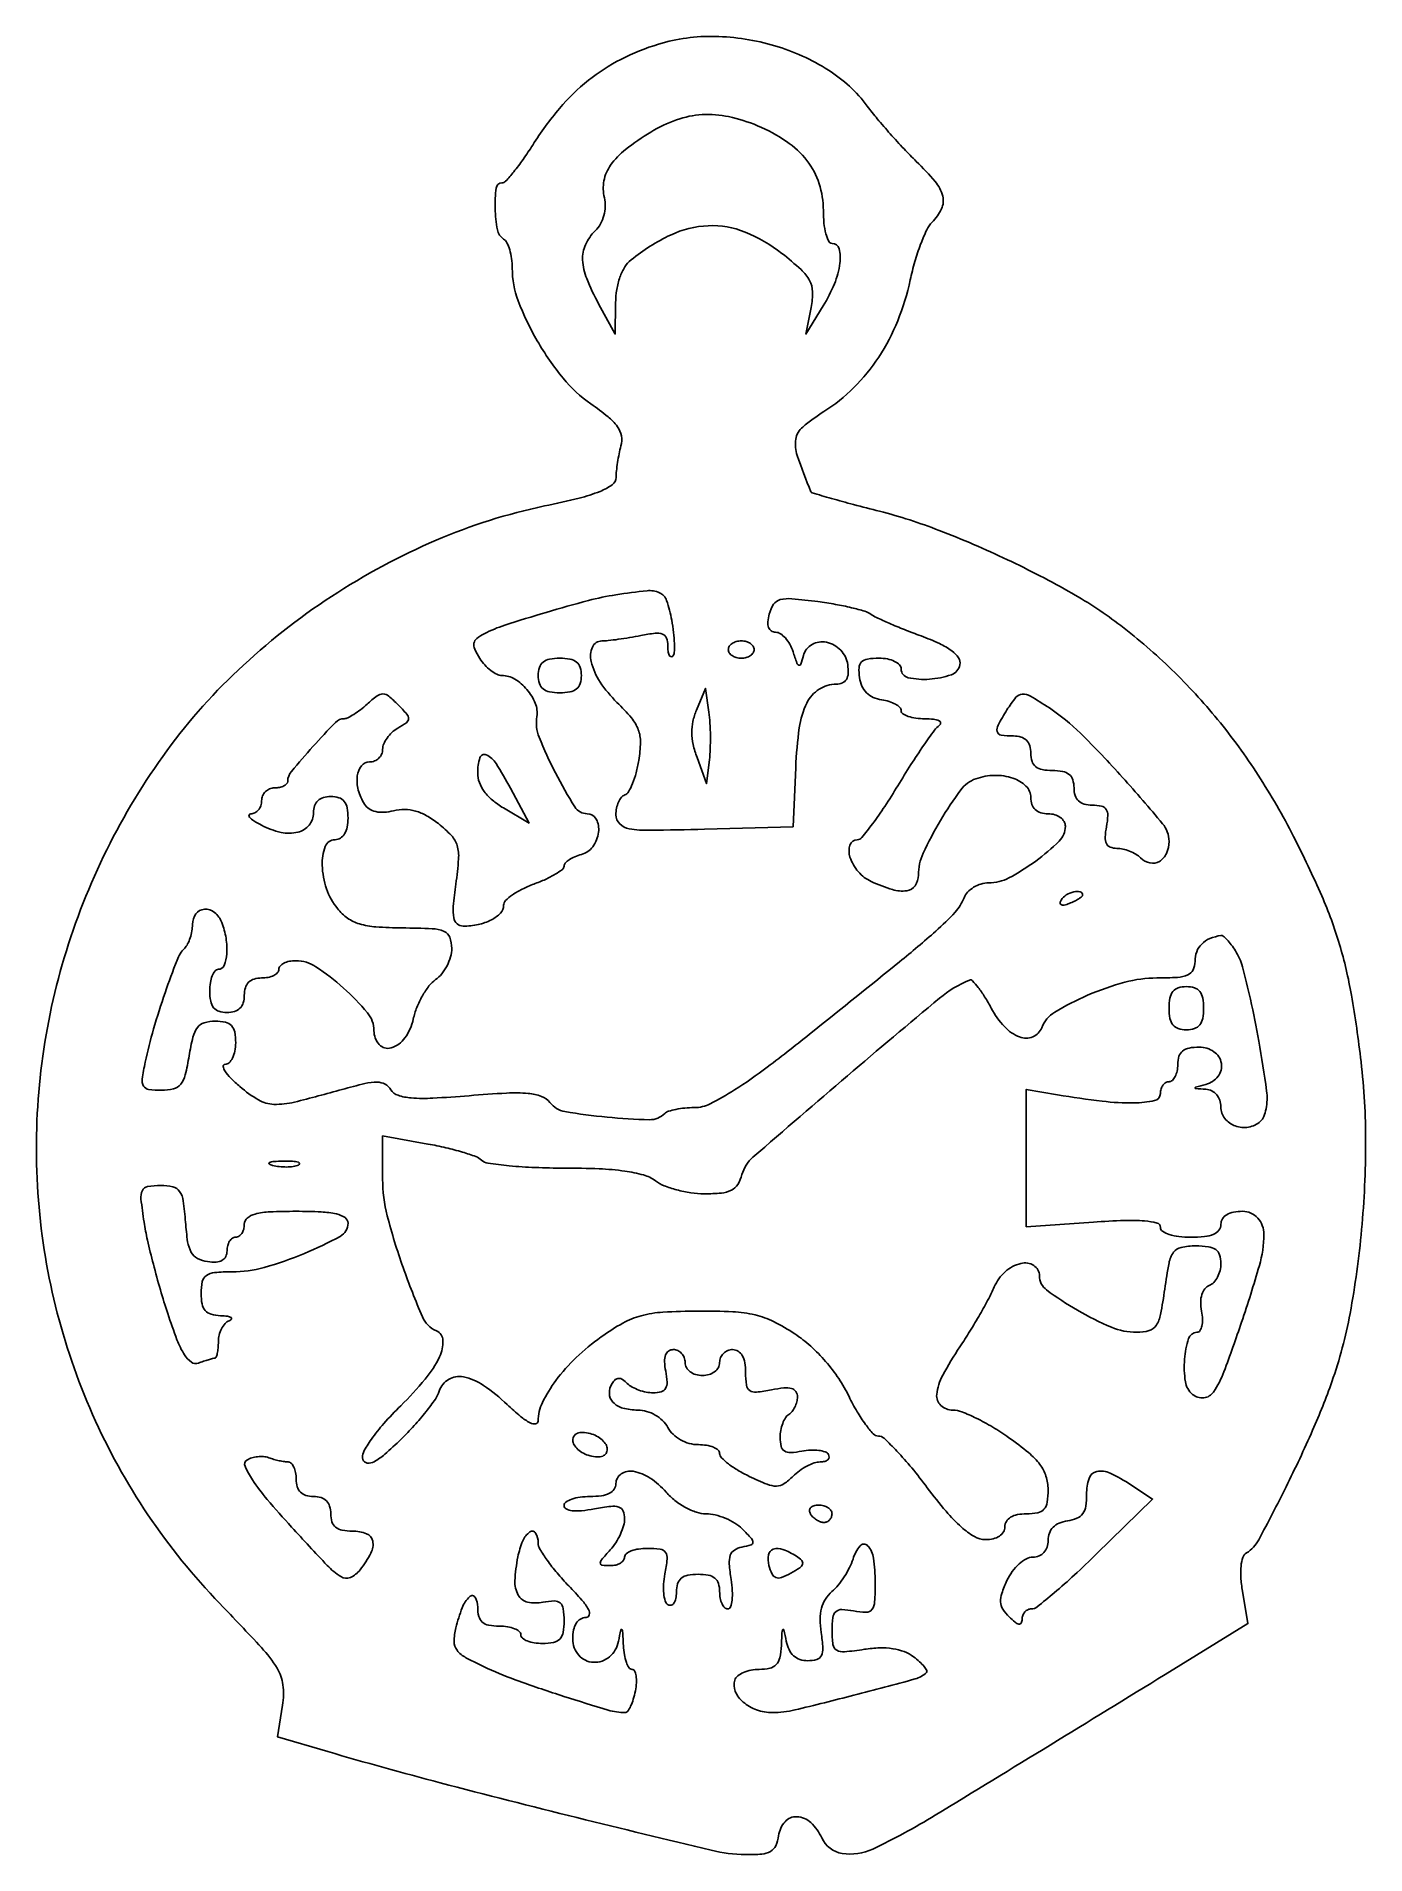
# Model space of a CAD drawing. Extents: x 0 to 154, y 1 to 211.
import ezdxf

# ---------------------------------------------------------------- set-up
doc = ezdxf.new("R2010")
doc.units = 0

msp = doc.modelspace()

# ---------------------------------------------------------------- linework, layer by layer
for points in [[(71.941601, 210.051773, 0.04399), (67.568269, 208.292152, 0.051268), (63.805636, 205.864992, 0.048741), (60.469751, 202.612427, 0.034252), (57.369461, 198.37955, -0.012186), (56.250674, 196.701561, -0.017835), (55.179186, 195.286493, -0.013406), (54.239198, 194.194143, -0.211422), (53.800587, 194, 0.380183), (53.123974, 193.398602, 0.037077), (53.020749, 191.024396, 0.036925), (53.279348, 188.558449, 0.21286), (54, 187.5, -0.14066), (54.385149, 187.076268, -0.042324), (54.70625, 186.257276, -0.03871), (54.926301, 185.233268, -0.033586), (55, 184.137327, 0.09098), (55.697725, 180.334561, 0.040583), (57.892976, 175.720051, 0.040326), (60.890335, 171.392644, 0.069713), (64.101738, 168.429495, -0.019014), (66.080983, 166.943408, -0.066986), (67.169195, 165.786861, -0.109207), (67.626186, 164.716853, -0.112588), (67.582284, 163.566439, 0.015523), (67.368719, 162.659765, 0.011396), (67.186322, 161.64298, 0.011538), (67.057748, 160.671874, 0.024984), (67.013655, 159.920302, -0.23999), (66.574694, 159.07655, -0.059895), (65.16849, 158.307674, -0.034477), (62.735841, 157.523627, -0.009105), (58.75, 156.612821, 0.0497), (46.187079, 152.647185, 0.043877), (34.084331, 146.148443, 0.043781), (23.274779, 137.619953, 0.04892), (14.552517, 127.6258, 0.085235), (2.926334, 103.540961, 0.086988), (0.112956, 77.131654, 0.08758), (6.445828, 51.489176, 0.087944), (21.169917, 29.606112, -0.005089), (25.986715, 24.513079, -0.048726), (27.793453, 22.136318, -0.108401), (28.464848, 20.217851, -0.068889), (28.424749, 17.841993), (27.855289, 14.183986), (33.677644, 12.482688, 0.006789), (46.664342, 8.878616, 0.00384), (62.491781, 4.846508, 0.001776), (78.031176, 1.073131, 0.053944), (82, 0.566845, 0.024414), (83.863309, 0.622241, 0.110627), (84.895567, 0.940309, 0.160076), (85.490055, 1.599169, 0.068996), (85.819551, 2.75, -0.145529), (86.562209, 4.368862, -0.229305), (87.943107, 4.954068, -0.178291), (89.552102, 4.268389, -0.097191), (90.818046, 2.5, 0.250115), (93.166061, 0.703531, 0.152947), (96.704822, 1.204459, 0.025837), (103.943416, 5.119773, 0.00095), (130.531887, 21.398874), (140.125491, 27.297749), (139.492186, 31.046249, -0.024423), (139.301937, 32.643778, -0.043464), (139.324674, 33.967182, -0.055671), (139.539664, 34.950369, -0.174416), (139.954338, 35.47178, 0.132854), (141.371172, 36.983346, 0.006511), (144.538273, 43.128515, 0.01156), (147.612343, 49.66273, 0.01966), (149.836775, 55.275918, 0.038867), (151.94427, 63.188914, 0.022938), (153.278026, 72.882757, 0.022491), (153.743346, 83.016302, 0.029069), (153.211062, 92.310193, 0.014012), (152.097525, 100.024666, 0.029909), (150.718133, 105.884823, 0.030333), (148.662772, 111.487228, 0.014827), (145.407488, 118.367491, 0.02572), (141.313657, 125.467962, 0.028003), (136.617586, 131.903009, 0.028511), (131.316362, 137.66907, 0.028855), (125.413796, 142.770012, 0.034813), (119.766807, 146.513346, 0.018298), (112.290009, 150.398195, 0.018234), (104.415941, 153.784427, 0.02983), (97.500645, 155.999835, -0.002486), (94.48822, 156.786264, -0.004024), (91.934933, 157.488467, -0.00081), (89.70174, 158.125923, -0.229784), (89.560915, 158.252304, -0.012874), (87.97017, 162.453903, -0.124793), (87.804301, 164.336532, -0.180265), (88.607957, 165.74955, -0.033481), (91.063862, 167.540314, 0.055667), (94.527716, 170.308988, 0.051256), (97.404655, 173.846067, 0.049152), (99.601065, 178.042511, 0.043404), (101.04735, 182.764558, -0.018292), (101.581772, 184.883692, -0.019911), (102.256981, 186.898018, -0.019828), (102.968147, 188.566577, -0.085922), (103.585986, 189.443129, 0.087614), (104.672595, 190.995789, 0.174399), (104.806473, 192.470894, 0.111716), (103.936724, 194.152494, 0.025952), (101.75, 196.491675, -0.01191), (100.329731, 197.927939, -0.007605), (98.744928, 199.660906, -0.00764), (97.242384, 201.408016, -0.014101), (96.083799, 202.880054, 0.092863), (91.578342, 207.052143, 0.068368), (85.367742, 209.865069, 0.066759), (78.467205, 210.946402, 0.079348)], [(83.390496, 200.6102, -0.05064), (86.717651, 198.805624, -0.078243), (89.096419, 196.570238, -0.086804), (90.511287, 193.899151, -0.078649), (91, 190.811439, 0.024783), (91.07244, 189.350836, 0.039389), (91.29375, 188.11961, 0.046813), (91.61341, 187.244287, 0.289476), (92, 187, -0.33977), (92.815516, 186.373497, -0.100232), (92.917824, 184.694766, -0.062211), (92.275892, 182.312312, -0.040825), (90.989612, 179.77417), (88.979224, 176.5), (89.583012, 179.591997, 0.051234), (89.746857, 181.398139, 0.121664), (89.410072, 182.695161, 0.084707), (88.414904, 183.963752, 0.016686), (86.199495, 185.841997, 0.072317), (81.937394, 188.313365, 0.106366), (77.684664, 189.039663, 0.100254), (73.326893, 187.961118, 0.05857), (68.75, 185.095012, 0.086975), (68.03026, 184.275727, 0.050836), (67.465358, 183.093364, 0.045437), (67.094917, 181.662387, 0.037728), (66.958084, 180.095012), (66.916169, 176.5), (65, 180, -0.028649), (63.61298, 182.918737, -0.085004), (63.137972, 185.075921, -0.11905), (63.476022, 186.835153, -0.089883), (64.600989, 188.458132, 0.068164), (65.210636, 189.261281, 0.060793), (65.610787, 190.229995, 0.060625), (65.766987, 191.269224, 0.066995), (65.65979, 192.27956, -0.107839), (65.611393, 194.24285, -0.106519), (66.383867, 196.057567, -0.07431), (68.118411, 197.871514, -0.028), (71.017684, 199.869681, -0.05199), (74.025271, 201.298723, -0.07009), (76.974958, 201.895825, -0.068119), (80.039013, 201.661743, -0.045908)], [(73.453192, 143.397816, -0.016722), (73.670849, 141.976957, -0.02297), (73.76464, 140.687957, -0.020762), (73.74917, 139.643758, -0.184312), (73.564483, 139.23115, -0.293759), (73.352742, 139.185142, -0.198078), (73.165817, 139.358786, -0.078065), (73.038898, 139.80808, -0.029883), (73, 140.458333, 0.086843), (72.846229, 141.336997, 0.220206), (72.401163, 141.786899, 0.119521), (71.540008, 141.890209, 0.019722), (69.875, 141.625, -0.007508), (68.577733, 141.385745, -0.00734), (67.264062, 141.183594, -0.007261), (66.106076, 141.039869, -0.027247), (65.375, 141, 0.297618), (64.274118, 140.281033, 0.164951), (64.129457, 138.617852, 0.086326), (65.168243, 136.243564, 0.053078), (67.117649, 133.884995, -0.023842), (68.794743, 132.081452, -0.08561), (69.587471, 130.730364, -0.095972), (69.83473, 129.276403, -0.034505), (69.641225, 127.176557, -0.02399), (69.338841, 125.74979, -0.031838), (68.920986, 124.490864, -0.033092), (68.456826, 123.530684, -0.185225), (68.023576, 123.174525, 0.144015), (67.631473, 122.901751, 0.06435), (67.300676, 122.360261, 0.056023), (67.075892, 121.653539, 0.049044), (67, 120.881684, 0.197053), (67.431745, 119.828716, 0.159165), (68.526486, 119.263125, 0.04369), (70.936586, 119.084774, 0.003585), (77.25, 119.215017), (87.5, 119.5), (87.798422, 126.36985, -0.023782), (88.21522, 130.939105, -0.079038), (89.093159, 133.815208, -0.136017), (90.503545, 135.409102, -0.145011), (92.498122, 136, 0.099888), (93.206748, 136.142992, 0.161774), (93.665002, 136.5441, 0.122521), (93.869161, 137.2353, 0.046146), (93.819551, 138.25, 0.155997), (93.006924, 139.929779, 0.152978), (91.364173, 140.842454, 0.179487), (89.684563, 140.585723, 0.204069), (88.690581, 139.308467, -0.015269), (88.392421, 138.30654, -0.423755), (88.169948, 138.199241, -0.223117), (87.931489, 138.440524, -0.007427), (87.489366, 139.75, 0.04865), (87.117336, 140.610706, 0.056184), (86.600146, 141.339063, 0.064816), (86.023659, 141.836215, 0.146584), (85.476988, 142, -0.148933), (84.978245, 142.151929, -0.162109), (84.669054, 142.551977, -0.105479), (84.58512, 143.212553, -0.043022), (84.738901, 144.109558, -0.08443), (85.248291, 145.237359, -0.184157), (86.012088, 145.775594, -0.085501), (87.363178, 145.882611, -0.010085), (90.370284, 145.545268, -0.011142), (92.390358, 145.231345, -0.013698), (94.258929, 144.84508, -0.012146), (95.799419, 144.442641, -0.090346), (96.475002, 144.107905, 0.05065), (97.132998, 143.714367, 0.006748), (98.609924, 143.047173, 0.007753), (100.389186, 142.304747, 0.006444), (102.303464, 141.56907, -0.019146), (104.441968, 140.68425, -0.051558), (105.856613, 139.84849, -0.083181), (106.637998, 139.039707, -0.201492), (106.803464, 138.242019, -0.266882), (105.806169, 137.09279, -0.06566), (103.26103, 136.568052, -0.07191), (100.810528, 136.743268, -0.352584), (99.999927, 137.75, 0.195402), (99.805953, 138.227473, 0.086767), (99.245173, 138.632812, 0.066646), (98.413918, 138.907984, 0.046679), (97.430449, 139, 0.03591), (96.106925, 138.904822, 0.161847), (95.423078, 138.56218, 0.18449), (95.130915, 137.908861, 0.049221), (95.180449, 136.75, 0.071286), (95.465132, 135.772547, 0.090158), (96, 135, 0.090158), (96.772547, 134.465132, 0.071286), (97.75, 134.180449, -0.038382), (98.611357, 133.989816, -0.053191), (99.339062, 133.681447, -0.065793), (99.839234, 133.310216, -0.202946), (100, 132.930449, 0.251713), (100.192701, 132.571923, 0.063383), (100.807812, 132.268821, 0.049364), (101.69656, 132.058293, 0.032106), (102.75, 131.984687, -0.024958), (103.739352, 131.929747, -0.078292), (104.380495, 131.758058, -0.264956), (104.563233, 131.509977, -0.277312), (104.438919, 131.234687, 0.083724), (103.84889, 130.6595, 0.006701), (102.584642, 128.879877, 0.008912), (101.134535, 126.697371, 0.006719), (99.616515, 124.25, -0.010176), (98.107944, 121.854995, -0.015299), (96.6876, 119.835938, -0.010096), (95.442801, 118.244681, -0.225396), (94.927596, 118, 0.323673), (94.077751, 117.385475, 0.161788), (94.080719, 115.988803, 0.096952), (95.045611, 114.288711, 0.108865), (96.547053, 113.160515, 0.03124), (98.985678, 112.228479, 0.109692), (100.650585, 112.088139, 0.210191), (101.618003, 112.679627, 0.1531), (102, 113.897926, -0.108329), (102.553529, 116.422803, -0.026327), (104.55242, 120.22258, -0.024387), (106.901927, 123.764642, -0.150875), (108.637057, 125.048077, -0.078842), (110.816584, 125.444711, -0.087867), (112.926633, 125.120127, -0.110581), (114.444336, 124.193406, -0.203321), (115, 122.883423, 0.082069), (115.13264, 122.080766, 0.122575), (115.515474, 121.485428, 0.117655), (116.146191, 121.123335, 0.071854), (117, 121, -0.070768), (117.764338, 120.891275, -0.086318), (118.4125, 120.574324, -0.100248), (118.845836, 120.103493, -0.136876), (119, 119.550891, -0.201347), (118.284132, 117.845263, -0.035069), (115.570009, 115.531553, -0.037448), (112.464121, 113.580176, -0.122126), (110.124224, 113, 0.072526), (109.238595, 112.870859, 0.063962), (108.384841, 112.492311, 0.066863), (107.690658, 111.932532, 0.098375), (107.274019, 111.271698, -0.094921), (106.242254, 109.610112, -0.025396), (104.009565, 107.42313, -0.010994), (99.81378, 103.87263, -0.001136), (89.728621, 95.75, -0.006941), (84.514976, 91.688003, -0.019532), (80.723466, 89.044074, -0.025782), (77.901234, 87.434462, -0.117224), (76.073577, 87, 0.022774), (74.974543, 86.949916, 0.02639), (73.938066, 86.799786, 0.026841), (73.087351, 86.582306, 0.120946), (72.651754, 86.31842, -0.204632), (70.872113, 85.604085, -0.018371), (65.964607, 85.892602, -0.018929), (61.096311, 86.545496, -0.18822), (59.365599, 87.590613, 0.143223), (58.391525, 88.302067, 0.06558), (56.839958, 88.641457, 0.034618), (54.354264, 88.679163, 0.007291), (50.01848, 88.381164, -0.007336), (45.804278, 88.091901, -0.032443), (43.318837, 88.119245, -0.059278), (41.784143, 88.421216, -0.177975), (40.956773, 89.069943, 0.128642), (40.286068, 89.709133, 0.12587), (39.382633, 89.944677, 0.059379), (37.952166, 89.780892, 0.010218), (35.303892, 89.09605, -0.007048), (29.807787, 87.637523, -0.068448), (27.418258, 87.376952, -0.126308), (25.647137, 87.884999, -0.044937), (23.488213, 89.427739, -0.019456), (22.425608, 90.41601, -0.047093), (21.744975, 91.243032, -0.117633), (21.547088, 91.76829, -0.451357), (21.75, 91.998779, 0.190983), (22.22736, 92.188557, 0.088108), (22.632812, 92.734016, 0.06798), (22.907881, 93.543139, 0.048025), (23, 94.5, 0.045191), (22.886785, 95.750081, 0.14565), (22.512781, 96.486531, 0.152779), (21.809761, 96.878306, 0.051345), (20.627808, 97, 0.073391), (19.368355, 96.814133, 0.159422), (18.575691, 96.26104, 0.101719), (18.050899, 95.153929, 0.020338), (17.615991, 93, -0.019871), (17.171044, 90.785691, -0.109892), (16.638124, 89.701741, -0.16453), (15.807174, 89.17052, -0.060743), (14.408727, 89, -0.034251), (12.932133, 89.101267, -0.231837), (12.341831, 89.498712, -0.168059), (12.187834, 90.30122, -0.016859), (12.536681, 92.25, -0.017518), (13.503445, 96.102318, -0.012948), (14.830693, 100.291758, -0.009577), (16.211372, 104.052517, -0.097448), (17.097849, 105.45, 0.073913), (17.443928, 105.943048, 0.036882), (17.734993, 106.649688, 0.0356), (17.933562, 107.441126, 0.043691), (18, 108.2, -0.159523), (18.397117, 109.413025, -0.221995), (19.384746, 109.954019, -0.190654), (20.5611, 109.573876, -0.129477), (21.393011, 108.418213, -0.051376), (21.884483, 106.598197, -0.05844), (21.964493, 104.794843, -0.07573), (21.658359, 103.448498, -0.308253), (21, 103, 0.226478), (20.617064, 102.817169, 0.074992), (20.29375, 102.265625, 0.057076), (20.073116, 101.457356, 0.038131), (20, 100.5, 0.044917), (20.106468, 99.317234, 0.124434), (20.45, 98.5625, 0.149477), (21.064742, 98.142566, 0.07578), (22, 98, 0.072254), (22.873159, 98.126841, 0.124864), (23.5, 98.5, 0.124864), (23.873159, 99.126841, 0.072254), (24, 100, -0.072254), (24.126841, 100.873159, -0.124864), (24.5, 101.5, -0.124864), (25.126841, 101.873159, -0.072254), (26, 102, 0.048028), (26.765418, 102.073693, 0.068025), (27.4125, 102.29375, 0.088204), (27.848523, 102.618118, 0.191087), (28, 103, -0.188345), (28.149119, 103.381825, -0.089094), (28.577279, 103.70625, -0.068912), (29.213144, 103.926254, -0.048912), (29.965204, 104, -0.14741), (32.289058, 103.299664, -0.03644), (35.473528, 100.836997, -0.03553), (38.245766, 97.970304, -0.176195), (39, 95.896408, 0.184196), (39.609352, 94.298444, 0.290542), (40.975187, 93.910621, 0.167933), (42.589792, 95.067237, 0.10039), (43.554899, 97.249955, -0.040588), (43.965526, 98.590041, -0.034173), (44.607061, 99.929093, -0.035537), (45.367641, 101.074559, -0.075792), (46.134355, 101.806659, 0.071596), (46.848356, 102.477121, 0.049503), (47.451967, 103.408631, 0.049374), (47.862397, 104.444116, 0.069788), (48, 105.425171, 0.086674), (47.775403, 106.711088, 0.211455), (47.125217, 107.391615, 0.087342), (45.734353, 107.698526, 0.008489), (42.274055, 107.788386, -0.015388), (39.232486, 107.909382, -0.055051), (37.320996, 108.258252, -0.081697), (35.952812, 108.925158, -0.068496), (34.774055, 110.030703, -0.088231), (33.513382, 112.313052, -0.0737), (33.012914, 115.039956, -0.097548), (33.363128, 117.208622, -0.313782), (34.5, 118, 0.140575), (35.11998, 118.177821, 0.118484), (35.6, 118.666667, 0.088208), (35.90137, 119.456621, 0.04716), (36, 120.5, 0.044917), (35.893532, 121.682766, 0.124434), (35.55, 122.4375, 0.149477), (34.935258, 122.857434, 0.07578), (34, 123, 0.071854), (33.146201, 122.876666, 0.117651), (32.515482, 122.514579, 0.122573), (32.132643, 121.919256, 0.082074), (32, 121.116631, -0.171421), (31.49485, 119.686511, -0.165366), (30.195939, 118.865003, -0.115174), (28.244279, 118.851648, -0.06418), (26, 119.6726, -0.019054), (25.117209, 120.174501, -0.06378), (24.601562, 120.593584, -0.285586), (24.549679, 120.843631, -0.311319), (24.75, 120.985258, 0.118774), (25.226807, 121.10611, 0.099373), (25.632812, 121.436295, 0.09116), (25.905509, 121.925974, 0.081756), (26, 122.5, -0.099038), (26.114514, 123.072457, -0.097945), (26.440625, 123.559375, -0.097945), (26.927543, 123.885486, -0.099038), (27.5, 124, 0.047956), (28.075219, 124.055297, 0.067037), (28.564067, 124.220313, 0.086143), (28.896705, 124.463499, 0.188785), (29.015973, 124.75, -0.169843), (29.445888, 125.899937, -0.009871), (31.938969, 128.777176, -0.008973), (34.557299, 131.578355, -0.203017), (35.552947, 132, 0.119388), (35.971434, 132.101369, 0.022669), (36.656918, 132.494428, 0.023037), (37.432424, 133.038789, 0.01937), (38.202387, 133.683158, -0.023165), (39.361413, 134.638269, -0.16619), (40.041348, 134.858736, -0.170769), (40.704101, 134.613733, -0.024773), (41.781128, 133.626541, -0.015574), (42.798435, 132.530611, -0.184154), (42.995542, 131.995355, -0.238294), (42.759114, 131.54039, -0.026888), (41.75, 130.893693, 0.056734), (41.080654, 130.406172, 0.05165), (40.514062, 129.766307, 0.055047), (40.127805, 129.07827, 0.10073), (40, 128.45031, -0.102534), (39.885305, 127.896887, -0.098701), (39.559375, 127.426029, -0.097084), (39.072534, 127.110536, -0.095649), (38.5, 127, 0.228911), (37.556533, 126.544174, 0.13839), (37.068459, 125.375549, 0.097064), (37.187358, 123.748027, 0.074665), (37.907979, 122.114653, 0.107293), (38.447359, 121.567583, 0.089281), (39.201053, 121.248376, 0.07314), (40.152695, 121.175424, 0.044127), (41.272067, 121.353436, -0.064514), (42.552562, 121.504015, -0.067437), (43.809098, 121.318652, -0.059741), (45.092252, 120.775426, -0.036692), (46.45507, 119.856682, -0.037006), (47.960808, 118.480439, -0.119074), (48.629783, 117.310124, -0.089404), (48.78985, 115.775471, -0.015569), (48.481831, 112.867898, 0.010828), (48.183196, 110.283038, 0.066285), (48.235449, 108.944155, 0.171341), (48.614691, 108.267386, 0.182135), (49.324375, 108, 0.052333), (51.068261, 108.183026, 0.066629), (52.590574, 108.725298, 0.083328), (53.640272, 109.509351, 0.193095), (54, 110.4061, -0.199936), (54.225893, 110.948431, -0.042338), (55.028125, 111.619812, -0.038151), (56.159823, 112.291959, -0.028183), (57.5, 112.86384, 0.019357), (58.840822, 113.40824, 0.028185), (59.971875, 113.998157, 0.027278), (60.805891, 114.558571, 0.235358), (61, 114.948097, -0.190748), (61.138975, 115.299132, -0.056557), (61.5875, 115.679896, -0.047803), (62.234398, 116.029397, -0.036024), (63, 116.289749, 0.174512), (64.306785, 117.186306, 0.120865), (64.983462, 118.864062, 0.158308), (64.723258, 120.369021, 0.278261), (63.677255, 121, -0.258644), (62.247835, 121.792434, -0.020152), (60.006204, 125.724778, -0.024352), (58.11585, 129.856267, -0.135465), (57.847918, 132.257329, 0.137684), (57.671026, 133.782235, 0.079148), (56.701626, 135.373708, 0.079198), (55.286553, 136.584269, 0.138271), (53.811975, 137, -0.115492), (53.21377, 137.140044, -0.04898), (52.510601, 137.578755, -0.044954), (51.819913, 138.216469, -0.044319), (51.250664, 138.970231, -0.031046), (50.661896, 140.057832, -0.153761), (50.573481, 140.739583, -0.184052), (50.896794, 141.278718, -0.048277), (51.760117, 141.832199, -0.040061), (54.141564, 142.820971, -0.006487), (58.935165, 144.306352, -0.007321), (63.818183, 145.672858, -0.025977), (67, 146.338688, -0.012414), (70.600237, 146.807601, -0.133864), (72.036643, 146.573647, -0.206318), (72.85487, 145.670793, -0.03599)], [(83, 140, -0.148195), (82.884432, 139.618646, -0.098894), (82.559375, 139.29375, -0.082425), (82.073457, 139.074694, -0.064853), (81.5, 139, -0.064853), (80.926543, 139.074694, -0.082425), (80.440625, 139.29375, -0.098894), (80.115568, 139.618646, -0.148195), (80, 140, -0.148195), (80.115568, 140.381354, -0.098894), (80.440625, 140.70625, -0.082425), (80.926543, 140.925306, -0.064853), (81.5, 141, -0.064853), (82.073457, 140.925306, -0.082425), (82.559375, 140.70625, -0.098894), (82.884432, 140.381354, -0.148195)], [(58, 137, 0.07578), (58.142566, 136.064742, 0.149477), (58.5625, 135.45, 0.124434), (59.317234, 135.106468, 0.044917), (60.5, 135, 0.044917), (61.682766, 135.106468, 0.124434), (62.4375, 135.45, 0.149477), (62.857434, 136.064742, 0.07578), (63, 137, 0.07578), (62.857434, 137.935258, 0.149477), (62.4375, 138.55, 0.124434), (61.682766, 138.893532, 0.044917), (60.5, 139, 0.044917), (59.317234, 138.893532, 0.124434), (58.5625, 138.55, 0.149477), (58.142566, 137.935258, 0.07578)], [(77.812496, 127.25), (77.492148, 124.5), (76.383438, 127.505182, -0.034041), (75.937641, 129.024624, -0.051731), (75.781292, 130.390626, -0.055353), (75.911615, 131.689519, -0.047017), (76.325176, 133.005182), (77.375626, 135.5), (77.754235, 132.75, -0.019789), (77.876382, 131.49786, -0.01177), (77.927526, 130, -0.011771), (77.908128, 128.502099, -0.019872)], [(117.147647, 133.240565, -0.04929), (120.747976, 130.319816, -0.01487), (125.612238, 125.212195, -0.009115), (130.248098, 119.851671, -0.174357), (130.992704, 117.809017, -0.10462), (130.702931, 116.409494, -0.158331), (129.883319, 115.487541, -0.186109), (128.784163, 115.307867, -0.145878), (127.712868, 115.887132, 0.061962), (127.165487, 116.313391, 0.039112), (126.43889, 116.673095, 0.038843), (125.65629, 116.918488, 0.056612), (124.938672, 117, -0.095464), (124.187062, 117.144823, -0.189205), (123.751645, 117.554289, -0.125204), (123.606893, 118.294948, -0.033206), (123.755249, 119.5, 0.033077), (123.915872, 120.801932, 0.160567), (123.725839, 121.51116, 0.196814), (123.179934, 121.886179, 0.053367), (122.116577, 122, -0.064034), (121.172221, 122.12144, -0.125985), (120.514572, 122.48623, -0.131465), (120.130401, 123.109637, -0.07284), (120, 124, 0.07578), (119.857434, 124.935258, 0.149477), (119.4375, 125.55, 0.124434), (118.682766, 125.893532, 0.044917), (117.5, 126, -0.044917), (116.317234, 126.106468, -0.124434), (115.5625, 126.45, -0.149477), (115.142566, 127.064742, -0.07578), (115, 128, 0.072254), (114.873159, 128.873159, 0.124864), (114.5, 129.5, 0.124864), (113.873159, 129.873159, 0.072254), (113, 130, -0.035187), (111.569874, 130.100769, -0.30475), (111.118692, 130.506419, -0.188557), (111.213284, 131.253965, -0.014912), (112.240547, 133.013569, -0.029085), (113.27484, 134.473424, -0.215761), (114.015164, 134.850632, -0.146726), (114.95261, 134.616102, -0.011635)], [(54.784881, 123.960947), (56.940807, 119.921894), (53.970404, 121.676554, -0.040834), (52.701128, 122.573509, -0.060043), (51.767103, 123.568018, -0.069719), (51.195706, 124.62677, -0.089155), (51, 125.715608, -0.072288), (51.25723, 127.485504, -0.457487), (51.985986, 127.814468, -0.144268), (53.124734, 126.814373, -0.018321)], [(121, 111.606989, -0.2252), (120.911231, 111.419896, -0.029412), (120.544118, 111.154486, -0.029555), (120.042538, 110.875192, -0.020646), (119.448062, 110.618443, -0.036408), (118.868281, 110.443138, -0.155351), (118.512472, 110.474315, -0.32948), (118.393111, 110.674071, -0.1144), (118.507079, 111.011454, -0.115814), (119.098109, 111.603931, -0.080554), (119.973761, 111.969265, -0.115534), (120.708846, 111.972535, -0.349578)], [(138.682089, 105.137448, -0.072961), (139.486107, 103.300555, -0.012036), (140.419141, 99.534336, -0.011933), (141.372337, 94.706074, -0.007211), (142.281807, 88.947056, -0.042357), (142.342231, 87.898127, -0.042758), (142.224561, 86.8574, -0.046352), (141.96007, 85.973291, -0.112924), (141.573659, 85.418321, -0.140421), (140.207445, 84.743705, -0.132477), (138.657363, 84.87387, -0.141582), (137.454719, 85.747959, -0.166774), (137, 87.073324, 0.081302), (136.873323, 87.847233, 0.096268), (136.507873, 88.49081, 0.100994), (135.944561, 88.929002, 0.098723), (135.25, 89.116001, -0.002113), (134.076061, 89.198801, -0.392517), (134, 89.280763, -0.339035), (134.073823, 89.377121, -0.001923), (135.25, 89.689326, 0.164249), (136.672418, 90.623695, 0.212166), (137.048501, 92.122347, 0.200436), (136.187997, 93.471105, 0.152996), (134.5, 94, 0.044917), (133.317234, 93.893532, 0.124434), (132.5625, 93.55, 0.149477), (132.142566, 92.935258, 0.07578), (132, 92, -0.048028), (131.926307, 91.234582, -0.068025), (131.70625, 90.5875, -0.088204), (131.381882, 90.151477, -0.191087), (131, 90, 0.134908), (130.618658, 89.8952, 0.100403), (130.29375, 89.60059, 0.08699), (130.075091, 89.159906, 0.071885), (130, 88.640308, -0.354512), (129.326053, 87.809242, -0.048736), (126.946428, 87.54487, -0.03302), (123.261302, 87.739502, -0.012147), (118.102619, 88.482663), (114.473684, 89.095767), (114.473684, 81.158678), (114.473684, 73.221588), (122.236842, 73.753687, -0.008245), (125.835629, 73.940796, -0.028501), (128.168255, 73.890566, -0.04402), (129.609153, 73.648415, -0.341496), (130, 73.142893, 0.255302), (130.242659, 72.698629, 0.063917), (131.015601, 72.331635, 0.048829), (132.143031, 72.081833, 0.030125), (133.5, 72, 0.025511), (135.104033, 72.081893, 0.075863), (136.166667, 72.357143, 0.129352), (136.773926, 72.830552, 0.164293), (137, 73.5, -0.140575), (137.177821, 74.11998, -0.118484), (137.666667, 74.6, -0.088208), (138.456621, 74.90137, -0.04716), (139.5, 75, -0.21201), (141.255871, 74.220434, -0.188137), (141.970386, 72.340442, -0.067916), (141.443745, 68.717392, -0.012084), (139.388042, 62.167972, -0.006614), (137.350051, 56.434613, -0.060698), (136.141213, 54.089841, -0.222771), (135.016469, 53.423017, -0.199978), (133.712789, 53.823401, -0.184161), (132.885858, 55.288554, -0.055443), (132.784835, 57.889795, -0.058603), (133.241244, 60.275466, -0.327148), (134.230077, 61, 0.252588), (134.577063, 61.187235, 0.091817), (134.800929, 61.719658, 0.063126), (134.871421, 62.511237, 0.037922), (134.764826, 63.4499, -0.045953), (134.663272, 64.493121, -0.073744), (134.789595, 65.376602, -0.093556), (135.127947, 66.033216, -0.136338), (135.648249, 66.418515, 0.113981), (136.1654, 66.767321, 0.065846), (136.602923, 67.381577, 0.060457), (136.899245, 68.153215, 0.061549), (137, 68.968615, 0.077238), (136.846126, 69.958778, 0.164564), (136.392342, 70.575252, 0.120404), (135.542791, 70.905147, 0.032697), (134.093838, 71, 0.050024), (132.396108, 70.82972, 0.189122), (131.515691, 70.260723, 0.110029), (130.992513, 69.037076, 0.012045), (130.5, 66, -0.012617), (130.02303, 63.079888, -0.097829), (129.510054, 61.803641, -0.182027), (128.685838, 61.198303, -0.068446), (127.24402, 61, -0.099812), (124.337678, 61.586012, -0.032268), (120.38968, 63.554065, -0.027505), (116.829602, 65.896455, -0.237799), (116, 67.542154, 0.258198), (115.3402, 68.734676, 0.203329), (113.858493, 68.972106, 0.123042), (112.032142, 68.004621, 0.108387), (110.77191, 66.25, -0.020765), (110.125827, 64.907213, -0.007793), (109.114308, 63.079886, -0.007705), (107.949706, 61.1218, -0.00928), (106.793349, 59.319825, 0.023582), (104.812048, 56.028962, 0.096011), (104.117478, 53.809913, 0.238403), (104.589567, 52.540941, 0.18884), (105.970764, 52, -0.093817), (107.014765, 51.80237, -0.020596), (108.693079, 51.062203, -0.020745), (110.592182, 50.029574, -0.01862), (112.470764, 48.8075, -0.018883), (114.73612, 47.079122, -0.058737), (116.062401, 45.694698, -0.084485), (116.759512, 44.34925, -0.077523), (117, 42.8075, -0.034952), (116.896437, 41.327792, -0.148011), (116.527382, 40.53075, -0.165629), (115.805537, 40.122236, -0.046712), (114.5, 40, 0.04716), (113.456621, 39.90137, 0.088208), (112.666667, 39.6, 0.118484), (112.177821, 39.11998, 0.140575), (112, 38.5, -0.13458), (111.835085, 37.898396, -0.114044), (111.37852, 37.420153, -0.091037), (110.660269, 37.116564, -0.056991), (109.75, 37.021118, -0.130104), (108.469984, 37.372811, -0.050418), (106.969759, 38.461241, -0.035673), (105.194157, 40.288404, -0.014281), (103.023755, 43.021118, 0.01183), (101.222736, 45.31171, 0.017029), (99.514445, 47.243704, 0.012829), (98.030105, 48.732991, 0.192684), (97.362961, 49, -0.209239), (96.777107, 49.256392, -0.026607), (95.877082, 50.341258, -0.027521), (94.901044, 51.817081, -0.019614), (93.968058, 53.565984, 0.034987), (92.779114, 55.638737, 0.030538), (91.262074, 57.626912, 0.030803), (89.530615, 59.396764, 0.0376), (87.700506, 60.815984, 0.030556), (85.244358, 62.23324, 0.057524), (83.094276, 63.011606, 0.046029), (80.521716, 63.375256, 0.013474), (76.525176, 63.461148, 0.013281), (72.434813, 63.330133, 0.050556), (69.915823, 62.924638, 0.062464), (67.807061, 62.069146, 0.02796), (65.276518, 60.461148, 0.034746), (62.390002, 58.071812, 0.042011), (60.056054, 55.442297, 0.047398), (58.495801, 52.881517, 0.113609), (58, 50.727631, -0.383918), (57.708193, 50.403609, -0.149706), (57.06484, 50.529124, -0.051456), (55.959408, 51.273607, -0.015154), (54.428798, 52.631923, 0.038224), (51.666487, 54.864436, 0.102025), (49.345001, 55.845856, 0.18499), (47.640697, 55.554664, 0.184139), (46.563077, 54.198739, -0.07534), (46.105503, 53.269882, -0.015987), (45.025084, 51.819051, -0.016389), (43.650253, 50.202736, -0.014923), (42.130167, 48.627105, -0.012788), (40.249165, 46.882063, -0.057569), (39.019467, 46.027476, -0.153178), (38.229463, 45.87691, -0.279108), (37.728174, 46.265985, -0.216398), (37.778864, 47.112396, -0.031361), (38.702645, 48.62338, -0.029065), (40.152064, 50.454523, -0.016711), (42.093696, 52.492907, 0.025336), (44.929405, 55.574604, 0.06232), (46.583211, 58.162103, 0.118434), (46.982085, 60.047717, 0.292613), (46.222077, 61.166667, -0.192992), (44.598941, 62.792149, -0.015767), (42.37279, 68.500365, -0.02165), (40.543618, 74.476532, -0.063518), (40, 78.738531), (40, 83.72697), (45.25, 82.786626, -0.012779), (47.329804, 82.358983, -0.015908), (49.236875, 81.851335, -0.014228), (50.793355, 81.334797, -0.105938), (51.45, 80.923141, 0.159869), (52.19727, 80.55847, 0.010169), (54.649793, 80.271173, 0.014098), (57.641785, 80.067159, 0.009972), (61.00887, 80, -0.01013), (65.053376, 79.918053, -0.024445), (68.032747, 79.650994, -0.032692), (70.195441, 79.204395, -0.094924), (71.55887, 78.531803, 0.067786), (72.566032, 77.965533, 0.029582), (74.025759, 77.485547, 0.028602), (75.660095, 77.151958, 0.033922), (77.230948, 77.031803, 0.02449), (79.193971, 77.111242, 0.095751), (80.354957, 77.44551, 0.136228), (81.08597, 78.115735, 0.072154), (81.584232, 79.25, -0.147422), (82.845596, 81.250412, -0.002056), (93.803209, 90.694891, -0.003425), (104.455104, 99.674278, -0.076035), (107.914596, 101.756386, -0.31287), (108.253597, 101.681845, -0.022478), (108.909789, 100.907457, -0.025195), (109.657787, 99.831834, -0.015816), (110.426628, 98.506386, 0.06239), (111.949283, 96.367292, 0.115227), (113.703653, 95.1719, 0.192014), (115.229242, 95.188276, 0.20618), (116.267015, 96.25, -0.16686), (117.784422, 98.058848, -0.033715), (121.569656, 100.004131, -0.036088), (125.894798, 101.51062, -0.065851), (129.594501, 102, 0.014842), (131.97087, 102.070555, 0.087976), (133.17537, 102.358766, 0.180763), (133.779488, 102.942252, 0.111738), (134, 103.916667, -0.08898), (134.200056, 105.031926, -0.108234), (134.772099, 105.923191, -0.097499), (135.718614, 106.557171, -0.060586), (137.009453, 106.921053, -0.218104), (137.273859, 106.84624, -0.028075), (137.710939, 106.429685, -0.028609), (138.199418, 105.845132, -0.020166)], [(131, 98.5, 0.044917), (131.106468, 97.317234, 0.124434), (131.45, 96.5625, 0.149477), (132.064742, 96.142566, 0.07578), (133, 96, 0.07578), (133.935258, 96.142566, 0.149477), (134.55, 96.5625, 0.124434), (134.893532, 97.317234, 0.044917), (135, 98.5, 0.044917), (134.893532, 99.682766, 0.124434), (134.55, 100.4375, 0.149477), (133.935258, 100.857434, 0.07578), (133, 101, 0.07578), (132.064742, 100.857434, 0.149477), (131.45, 100.4375, 0.124434), (131.106468, 99.682766, 0.044917)], [(30.269032, 80.344063, -0.06278), (29.671085, 80.185595, -0.030339), (28.880008, 80.127736, -0.029507), (28.036634, 80.167106, -0.037336), (27.269032, 80.307009, -0.087174), (26.883358, 80.48334, -0.597527), (26.900903, 80.643467, -0.080377), (27.431793, 80.764444, -0.012823), (28.5, 80.805051, -0.014395), (29.580113, 80.787295, -0.052471), (30.257153, 80.684921, -0.333666), (30.386009, 80.52287, -0.31318)], [(17.192502, 73.75, 0.018998), (17.444527, 71.472673, 0.090757), (17.865701, 70.239957, 0.148332), (18.583617, 69.549319, 0.082798), (19.75, 69.180449, 0.046348), (20.746593, 69.132128, 0.116249), (21.442516, 69.328962, 0.157322), (21.851771, 69.76685, 0.110326), (22, 70.430449, -0.061846), (22.074519, 71.030606, -0.080222), (22.29375, 71.538944, -0.097811), (22.618615, 71.879193, -0.154594), (23, 72, 0.148195), (23.381354, 72.115568, 0.098894), (23.70625, 72.440625, 0.082425), (23.925306, 72.926543, 0.064853), (24, 73.5, -0.222027), (24.337712, 74.22303, -0.113455), (25.25, 74.6875, -0.050675), (26.964058, 74.935548, -0.010614), (30, 75, -0.011442), (32.89409, 74.933765, -0.044982), (34.660561, 74.692631, -0.089741), (35.653287, 74.267551, -0.251941), (36, 73.623144, -0.27523), (35.093862, 72.101697, -0.025029), (30.944848, 70.115745, -0.03149), (26.305957, 68.509054, -0.067719), (22.564619, 68, 0.020607), (20.55322, 67.917066, 0.133079), (19.606462, 67.574666, 0.19089), (19.140308, 66.866153, 0.051217), (19, 65.5, 0.046632), (19.114082, 64.279439, 0.133533), (19.482895, 63.519606, 0.145907), (20.161825, 63.090497, 0.059771), (21.25, 62.921053, -0.020908), (22.046513, 62.859693, -0.102704), (22.471875, 62.717133, -0.451325), (22.507991, 62.534095, -0.134342), (22.25, 62.337719, 0.113869), (21.771682, 62.003208, 0.064373), (21.367187, 61.418476, 0.059088), (21.09311, 60.687147, 0.060204), (21, 59.916667, -0.020562), (20.969777, 59.182037, -0.033161), (20.87715, 58.563021, -0.035969), (20.744361, 58.112679, -0.312668), (20.581787, 58, 0.063548), (20.33726, 57.968796, 0.009196), (19.852287, 57.833406, 0.010297), (19.282164, 57.650011, 0.008648), (18.685657, 57.43287, -0.251978), (17.871655, 57.537032, -0.099382), (17.07539, 58.388798, -0.04748), (16.209815, 60.14144, -0.011578), (15.131598, 63.18287, -0.009012), (14.288626, 65.91272, -0.007129), (13.47276, 68.892781, -0.007216), (12.794808, 71.680783, -0.017769), (12.39992, 73.75, -0.010401), (12.045052, 76.417914, -0.134486), (12.199504, 77.400386, -0.249263), (12.807637, 77.871318, -0.042616), (14.314694, 78, -0.057277), (15.746762, 77.835411, -0.188881), (16.515882, 77.306717, -0.115433), (16.936294, 76.207716, -0.015824)], [(75, 57.5, 0.130775), (75.153209, 56.924246, 0.10214), (75.583333, 56.4375, 0.08892), (76.230589, 56.111864, 0.072314), (77, 56, 0.072314), (77.769411, 56.111864, 0.08892), (78.416667, 56.4375, 0.10214), (78.846791, 56.924246, 0.130775), (79, 57.5, -0.099038), (79.114514, 58.072457, -0.097945), (79.440625, 58.559375, -0.097945), (79.927543, 58.885486, -0.099038), (80.5, 59, -0.143349), (81.128301, 58.816089, -0.121121), (81.607143, 58.3125, -0.087011), (81.904087, 57.48767, -0.043021), (82, 56.375, 0.032337), (82.096591, 54.883074, 0.215167), (82.478571, 54.264464, 0.178339), (83.2453, 54.076198, 0.021305), (85, 54.35, -0.023273), (86.439858, 54.568877, -0.092737), (87.326266, 54.497255, -0.180298), (87.8128, 54.148198, -0.149014), (88, 53.534017, -0.062868), (87.92584, 52.946541, -0.051494), (87.70625, 52.352432, -0.05336), (87.382809, 51.840587, -0.08698), (87, 51.5, 0.116227), (86.616238, 51.116551, 0.049219), (86.29375, 50.459105, 0.045128), (86.074026, 49.657327, 0.04435), (86, 48.824406, 0.057265), (86.117731, 47.79984, 0.198561), (86.498036, 47.268071, 0.155715), (87.215411, 47.085668, 0.032242), (88.523867, 47.249313, -0.034573), (89.529283, 47.370306, -0.043863), (90.463549, 47.335701, -0.0501), (91.204612, 47.16624, -0.174824), (91.582884, 46.865891, -0.159061), (91.662536, 46.537697, -0.191173), (91.523855, 46.254355, -0.12631), (91.161677, 46.062778, -0.058882), (90.630446, 46, 0.084018), (89.942908, 45.883647, 0.037185), (89.095597, 45.515761, 0.035451), (88.234957, 44.982363, 0.039945), (87.494385, 44.351527, -0.04615), (86.435392, 43.471855, -0.150557), (85.575079, 43.203786, -0.098547), (84.500822, 43.41403, -0.013812), (82.422956, 44.335349, -0.02256), (81.112072, 45.034699, -0.030841), (80.005493, 45.786659, -0.031535), (79.204007, 46.491847, -0.199115), (79, 46.983821, 0.221673), (78.818649, 47.37277, 0.076944), (78.27596, 47.701498, 0.058511), (77.478998, 47.925632, 0.039337), (76.535184, 48, -0.06707), (75.476687, 48.142628, -0.061821), (74.461803, 48.56142, -0.063312), (73.602331, 49.203078, -0.078068), (73, 50, 0.078034), (72.404811, 50.787582, 0.061527), (71.549663, 51.430941, 0.060567), (70.548485, 51.85554, 0.070145), (69.523833, 52, -0.066275), (67.810095, 52.228158, -0.135832), (66.653367, 52.913266, -0.188914), (66.235197, 53.923007, -0.144182), (66.553851, 55.087132, -0.075363), (66.927179, 55.526767, -0.181024), (67.321227, 55.674265, -0.150038), (67.768438, 55.536977, -0.047458), (68.312868, 55.087132, 0.070802), (68.867896, 54.670403, 0.038869), (69.643649, 54.319345, 0.03783), (70.503006, 54.079993, 0.049044), (71.316577, 54, 0.067813), (72.241126, 54.125972, 0.196931), (72.741075, 54.513764, 0.145914), (72.911793, 55.235066, 0.032888), (72.755249, 56.5, -0.034745), (72.622182, 57.608959, -0.097718), (72.734464, 58.378654, -0.160129), (73.082006, 58.829022, -0.150112), (73.638672, 59, -0.109396), (74.158026, 58.884993, -0.099823), (74.60011, 58.559375, -0.095204), (74.896587, 58.072686, -0.089563)], [(66, 47.476988, -0.146579), (65.853043, 46.986469, -0.156904), (65.463706, 46.673325, -0.107536), (64.832294, 46.576709, -0.04838), (64, 46.710251, -0.056807), (63.235179, 47.006255, -0.063477), (62.5875, 47.458492, -0.072617), (62.148567, 47.99087, -0.136974), (62, 48.523012, -0.146579), (62.146957, 49.013531, -0.156904), (62.536294, 49.326675, -0.107536), (63.167706, 49.423291, -0.04838), (64, 49.289749, -0.056807), (64.764821, 48.993745, -0.063477), (65.4125, 48.541508, -0.072617), (65.851433, 48.00913, -0.136974)], [(29.081787, 46, -0.20455), (29.43274, 45.850156, -0.083526), (29.730275, 45.4125, -0.063754), (29.932556, 44.765613, -0.043961), (30, 44, 0.072254), (30.126841, 43.126841, 0.124864), (30.5, 42.5, 0.124864), (31.126841, 42.126841, 0.072254), (32, 42, -0.072254), (32.873159, 41.873159, -0.124864), (33.5, 41.5, -0.124864), (33.873159, 40.873159, -0.072254), (34, 40, 0.07578), (34.142566, 39.064742, 0.149477), (34.5625, 38.45, 0.124434), (35.317234, 38.106468, 0.044917), (36.5, 38, -0.090961), (38.135533, 37.699979, -0.259003), (38.857037, 36.84526, -0.172358), (38.651388, 35.457798, -0.042825), (37.385123, 33.5, -0.127893), (36.270425, 32.640785, -0.245505), (35.174879, 32.727745, -0.063588), (33.587806, 34.031496, -0.004006), (29.467026, 38.471946, -0.008981), (26.650327, 41.669853, -0.02888), (24.942481, 43.933298, -0.043763), (24.084512, 45.499403, -0.369404), (24.300099, 46.211442, -0.068027), (24.857365, 46.469204, -0.047036), (25.538742, 46.609734, -0.047066), (26.233759, 46.620389, -0.068479), (26.831787, 46.489496, 0.019121), (27.408967, 46.302071, 0.015384), (28.042087, 46.143789, 0.015655), (28.636689, 46.033803, 0.037918)], [(72.813051, 42.5, 0.048332), (73.828518, 41.537728, 0.04125), (75.063101, 40.729812, 0.043132), (76.326983, 40.179286, 0.081326), (77.421958, 40, -0.060049), (78.482388, 39.872185, -0.039055), (79.655876, 39.485937, -0.038974), (80.758917, 38.920133, -0.058449), (81.607164, 38.25, -0.009316), (82.688404, 37.127712, -0.194678), (82.850912, 36.700635, -0.328215), (82.62773, 36.410215, -0.022758), (81.563254, 36.154464, 0.096878), (80.69933, 35.805953, 0.170243), (80.23421, 35.202867, 0.099318), (80.109688, 34.184845, 0.021154), (80.32179, 32.404464, -0.025421), (80.465991, 31.099379, -0.042958), (80.43669, 30.000061, -0.056019), (80.260846, 29.22975, -0.318797), (79.937129, 29, -0.201316), (79.579028, 29.150274, -0.084694), (79.275282, 29.5875, -0.064767), (79.068886, 30.234431, -0.044899), (79, 31, 0.07578), (78.857434, 31.935258, 0.149477), (78.4375, 32.55, 0.124434), (77.682766, 32.893532, 0.044917), (76.5, 33, 0.044877), (75.304963, 32.892524, 0.128089), (74.553543, 32.544098, 0.150748), (74.138884, 31.914747, 0.070954), (74, 30.940983, -0.046128), (73.93092, 30.19378, -0.100422), (73.715872, 29.662403, -0.178367), (73.398387, 29.429434, -0.211471), (73.032755, 29.479756, -0.181485), (72.700147, 29.909947, -0.048568), (72.52361, 30.771806, -0.042641), (72.502091, 31.86129, -0.032991), (72.657755, 33.038773, 0.02202), (72.924377, 34.76363, 0.179622), (72.733262, 35.524383, 0.213218), (72.112882, 35.903951, 0.032244), (70.625, 36, 0.036265), (69.619666, 35.926987, 0.0548), (68.771094, 35.70625, 0.071771), (68.189934, 35.38325, 0.234203), (68, 35, -0.162272), (67.872857, 34.618557, -0.096243), (67.513847, 34.29375, -0.077595), (66.977971, 34.074322, -0.058509), (66.345012, 34, -0.025779), (65.394959, 34.049016, -0.38433), (65.190025, 34.276247, -0.177905), (65.338887, 34.68138, -0.007828), (66.345012, 35.828741, 0.042199), (66.97845, 36.659887, 0.034301), (67.513847, 37.643913, 0.035497), (67.88201, 38.625727, 0.072072), (68, 39.440032, 0.095194), (67.830356, 40.323003, 0.223599), (67.351218, 40.770445, 0.108533), (66.406069, 40.860528, 0.016064), (64.5, 40.565978, -0.021639), (63.027405, 40.355192, -0.052425), (61.930035, 40.361614, -0.088427), (61.240898, 40.565014, -0.284146), (61, 40.954687, -0.248149), (61.212232, 41.355984, -0.065737), (61.88125, 41.692939, -0.050783), (62.850841, 41.923857, -0.033094), (64, 42, 0.033607), (65.322075, 42.088963, 0.082504), (66.25, 42.375, 0.12651), (66.797909, 42.851045, 0.152103), (67, 43.5, -0.252698), (67.606672, 44.623738, -0.190011), (69.006649, 44.915094, -0.105418), (70.960956, 44.13357, -0.066251)], [(126.582047, 43.354284), (129.093727, 41.708568), (122.613224, 35.354284, -0.007667), (120.052736, 32.919537, -0.011271), (117.723124, 30.866571, -0.006777), (115.725709, 29.230536, -0.169782), (115.06636, 29, 0.113113), (114.659579, 28.906783, 0.100242), (114.313243, 28.643304, 0.094103), (114.080862, 28.249383, 0.086545), (114, 27.785714, -0.123601), (113.894362, 27.364906, -0.328504), (113.630383, 27.239308, -0.126119), (113.180032, 27.452214, -0.023221), (112.495216, 28.076213, -0.05549), (111.772464, 28.980041, -0.126748), (111.506836, 29.804978, -0.098378), (111.642421, 30.790174, -0.025483), (112.245216, 32.282696, -0.049048), (112.854988, 33.31672, -0.051593), (113.64547, 34.193064, -0.057315), (114.488585, 34.794035, -0.125731), (115.25, 34.992198, 0.095414), (115.962116, 35.132633, 0.11334), (116.522358, 35.524764, 0.10686), (116.877521, 36.14293, 0.077298), (117, 36.930449, -0.089135), (117.15101, 37.770804, -0.107865), (117.582766, 38.443664, -0.098278), (118.292236, 38.91815, -0.0632), (119.25, 39.180449, 0.064185), (120.337922, 39.480689, 0.138169), (121.012571, 40.017455, 0.118946), (121.367644, 40.887813, 0.04125), (121.460579, 42.25, -0.083416), (121.742685, 44.090243, -0.265986), (122.633159, 44.890842, -0.165701), (124.167622, 44.711965, -0.033906)], [(92, 40, -0.092995), (91.928382, 39.618268, -0.096318), (91.723586, 39.29375, -0.099231), (91.418051, 39.076556, -0.105429), (91.059017, 39, -0.089642), (90.653442, 39.073302, -0.053229), (90.2129, 39.29375, -0.051032), (89.806203, 39.617485, -0.06081), (89.5, 40, -0.139169), (89.392057, 40.379648, -0.191142), (89.521475, 40.70625, -0.138808), (89.889346, 40.926733, -0.066118), (90.440983, 41, -0.062283), (91.037096, 40.925455, -0.080552), (91.542039, 40.70625, -0.097988), (91.879982, 40.381379, -0.153634)], [(58, 36.653401, 0.134973), (58.201205, 35.921624, 0.02013), (59.042265, 34.629179, 0.021419), (60.189552, 33.150888, 0.016991), (61.548138, 31.653401, -0.013444), (63.0492, 30.022269, -0.054087), (63.822785, 28.912936, -0.180455), (63.912431, 28.293848, -0.353043), (63.548138, 28, 0.131915), (62.898648, 27.82561, 0.12355), (62.404814, 27.346289, 0.092156), (62.099361, 26.560314, 0.046752), (62, 25.5, 0.181186), (62.696027, 23.6423, 0.20444), (64.401921, 22.81719, 0.192459), (66.260251, 23.460121, 0.168356), (67.294267, 25.25, -0.00362), (67.558172, 26.568679, -0.574721), (67.674595, 26.607621, -0.200802), (67.775265, 26.401331, -0.002047), (67.863818, 24.75, 0.029561), (67.978661, 23.696517, 0.045101), (68.213012, 22.807813, 0.055717), (68.520393, 22.186295, 0.255391), (68.861328, 22, -0.285831), (69.156008, 21.816555, -0.076393), (69.329256, 21.265625, -0.053628), (69.365641, 20.458177, -0.031701), (69.244751, 19.5, -0.025476), (69.010573, 18.542339, -0.037561), (68.701041, 17.734375, -0.042144), (68.366688, 17.157366, -0.245082), (68.064924, 17, -0.07243), (66.110844, 17.28456, -0.005435), (60.970047, 18.875268, -0.008191), (55.797602, 20.631577, -0.021282), (52.154182, 22.113383, -0.014651), (49.643556, 23.351435, -0.104837), (48.611235, 24.214515, -0.171905), (48.270936, 25.224258, -0.056719), (48.474945, 26.800163, -0.031552), (49.208901, 29.13036, -0.111103), (50.077086, 30.428366, -0.487502), (50.700004, 30.335991, -0.129816), (51, 29.2, 0.061017), (51.130664, 28.133272, 0.15251), (51.534091, 27.47, 0.136362), (52.278247, 27.109978, 0.044918), (53.5, 27, -0.038131), (54.457356, 26.926884, -0.057076), (55.265625, 26.70625, -0.074992), (55.817169, 26.382936, -0.226478), (56, 26, 0.226478), (56.182831, 25.617064, 0.074992), (56.734375, 25.29375, 0.057076), (57.542644, 25.073116, 0.038131), (58.5, 25, 0.045919), (59.783668, 25.118138, 0.15744), (60.511138, 25.511658, 0.150783), (60.889208, 26.268442, 0.041022), (61, 27.616577, 0.032241), (60.90897, 29.026824, 0.182483), (60.560671, 29.679953, 0.19294), (59.880755, 29.919465, 0.036611), (58.5501, 29.764826, -0.100706), (56.77255, 29.785895, -0.216681), (55.696917, 30.585668, -0.139583), (55.309914, 32.258818, -0.036848), (55.652188, 35.010938, -0.048798), (56.217993, 36.873538, -0.142943), (57.049433, 37.909322, -0.439882), (57.702295, 37.764441, -0.131654)], [(97, 32.079655, -0.014223), (96.935204, 29.802317, -0.148042), (96.617048, 28.93299, -0.240755), (95.943364, 28.604659, -0.042489), (94.5, 28.755249, 0.035331), (93.119361, 28.919276, 0.198566), (92.434203, 28.673503, 0.181671), (92.087311, 27.998856, 0.028885), (92, 26.488769, 0.03337), (92.108535, 24.864334, 0.232464), (92.538895, 24.22192, 0.15677), (93.428731, 24.02972, 0.013705), (95.75, 24.323022, -0.03027), (97.508438, 24.486275, -0.045711), (99.042714, 24.395175, -0.052919), (100.349796, 24.052489, -0.070058), (101.426999, 23.461162, -0.0227), (102.135055, 22.879968, -0.038695), (102.662511, 22.325835, -0.048179), (102.967701, 21.86716, -0.338853), (102.926999, 21.619045, -0.123215), (101.625922, 20.891985, -0.002665), (94.534467, 19.012636, -0.0045), (87.702304, 17.306399, -0.059001), (85.114785, 17, -0.084684), (83.278136, 17.313315, -0.093614), (81.719946, 18.215042, -0.11405), (80.807221, 19.460621, -0.183782), (80.752976, 20.758929, -0.146312), (81.086959, 21.23444, -0.063758), (81.755041, 21.635435, -0.05537), (82.628198, 21.908033, -0.048032), (83.583333, 22, 0.053112), (84.810979, 22.130774, 0.153773), (85.545088, 22.548571, 0.136845), (85.957336, 23.347755, 0.038708), (86.136182, 24.75, -0.002047), (86.224735, 26.401331, -0.200802), (86.325405, 26.607621, -0.574721), (86.441828, 26.568679, -0.00362), (86.705733, 25.25, 0.064649), (87.02424, 24.286926, 0.096532), (87.552991, 23.578209, 0.10282), (88.281539, 23.14896, 0.082061), (89.18305, 23, 0.067876), (90.237304, 23.143779, 0.215901), (90.769959, 23.589125, 0.129643), (90.939781, 24.465934, 0.01983), (90.749617, 26.25, -0.035695), (90.632873, 27.814466, -0.06488), (90.79432, 29.084368, -0.076443), (91.245095, 30.12543, -0.073292), (91.99307, 31, 0.043664), (92.704315, 31.738525, 0.026257), (93.418455, 32.724578, 0.026173), (94.030116, 33.787995, 0.04097), (94.42895, 34.764521, -0.094308), (95.243845, 36.278007, -0.451341), (96.106332, 36.313292, -0.157595), (96.806602, 34.867784, -0.034641)], [(87.8851, 35.092174, -0.058974), (88.496048, 34.595728, -0.278357), (88.593741, 34.174028, -0.169774), (88.25859, 33.734674, -0.022854), (87.245483, 33.131379, -0.032304), (86.14642, 32.63156, -0.176796), (85.504601, 32.623696, -0.202991), (85.060828, 33.027491, -0.044082), (84.704003, 34.023892, -0.107166), (84.652075, 35.251927, -0.275561), (85.208524, 35.900585, -0.174118), (86.320046, 35.877471, -0.049787)]]:
    msp.add_lwpolyline(points, format="xyb", close=True)

doc.saveas('drawing.dxf')
